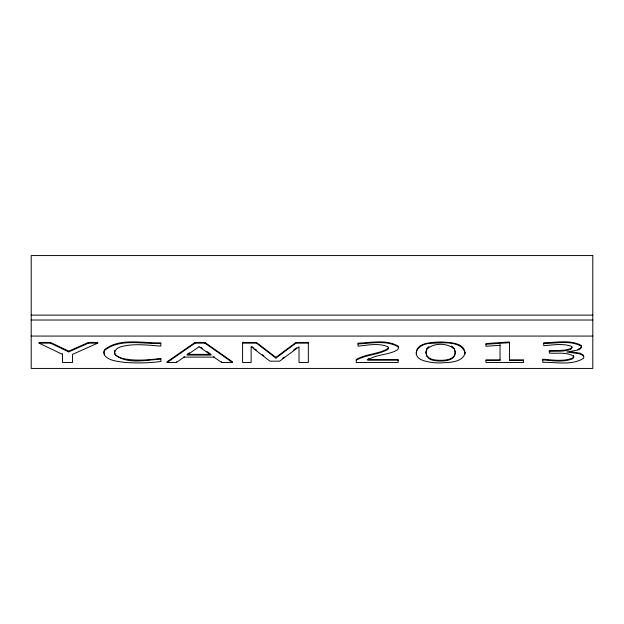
<?xml version="1.0" encoding="UTF-8"?>
<svg xmlns="http://www.w3.org/2000/svg" width="624" height="624" viewBox="0 0 624 624"><rect width="100%" height="100%" fill="white"/><g stroke="black" fill="none" stroke-linecap="round" stroke-linejoin="round"><path stroke-width="0.94" d="M464.771 354.253C466.112 342.451 448.711 342.35 440.567 341.96C432.409 342.35 415.046 342.451 416.356 354.245M114.871 350.314C113.006 356.039 120.705 358.036 124.839 358.901C136.757 361.023 148.964 359.986 160.883 358.418L160.883 361.475C148.543 363.098 136.016 363.355 123.614 362.287C117.023 361.163 108.841 360.89 104.426 355.111L103.873 352.825L104.442 350.548C119.441 338.099 142.865 344.152 160.789 343.52M103.873 352.115L104.442 349.838C119.441 337.381 142.865 343.434 160.789 342.81L160.789 346.094C147.529 345.228 133.77 343.13 120.752 346.85C117.476 347.771 113.225 350.688 114.894 354.604C127.319 364.822 146.141 359.876 160.883 359.128M388.549 347.365L387.902 348.629C378.206 354.299 366.031 353.839 356.257 359.494L356.257 362.466L398.151 362.466L398.151 359.494L367.575 359.494L369.049 358.293M580.577 348.02L581.498 346.437L581.162 345.384C570.063 339.284 555.914 342.794 543.746 342.732L543.746 345.688C552.809 345.064 562.505 343.161 571.28 346.273L572.083 347.568L570.866 349.214C564.073 351.92 556.468 351.016 549.307 351.351M572.083 346.85L570.866 348.504C564.073 351.203 556.468 350.298 549.307 350.641L549.307 353.083C557.201 353.785 566.498 351.718 573.472 356.203L573.799 357.154L572.746 358.706C563.285 362.606 552.677 360.586 542.794 359.923M428.891 346.577L426.832 348.504L425.919 352.084L426.824 355.68L429.53 358.254L431.566 359.151A10.834 2.972 0 0 0 440.372 360.305C446.098 360.344 454.966 359.463 455.255 352.006L454.342 348.457M275.902 357.38L295.971 342.443L308.334 342.443L308.334 362.466L299.013 362.466L299.013 346.757L279.614 361.179L269.958 361.179L251.129 346.718L251.129 362.466L242.572 362.466L242.572 342.443L256.409 342.443L275.902 357.38L275.902 358.098L295.971 343.153L308.334 343.153M282.719 358.153L284.271 357.006M293.576 350.08L296.681 347.779M195.023 342.443L167.115 361.756L167.115 362.466L176.381 362.466L184.135 357.115L213.946 357.115L221.606 362.466L232.393 362.466L232.393 361.756L204.914 342.443L195.023 342.443L195.023 343.153L167.115 362.466M187.785 353.847L189.29 352.81M356.257 360.212C366.031 354.549 378.206 355.009 387.902 349.346L388.549 348.075L387.66 346.632C378.284 342.849 367.739 345.205 358.02 346.156L358.02 343.177C370.991 342.755 386.342 339.113 398.112 346.148L398.486 347.295M577.824 349.354L579.891 348.348M62.548 354.401L39.062 343.153L39.062 342.443L50.474 342.443L68.734 351.164L88.421 342.443L97.687 342.443L97.687 343.153L72.54 354.354L72.54 362.466L62.548 362.466L62.548 353.691M39.062 343.153L50.474 343.153L68.734 351.874L88.421 343.153L97.687 343.153M358.02 343.886C370.991 343.465 386.342 339.83 398.112 346.866L398.486 348.013L397.73 349.651C388.643 355.446 376.381 353.87 367.575 360.212L398.151 360.212M543.746 343.442C555.914 343.512 570.063 340.002 581.162 346.102L581.498 347.147L580.577 348.73L577.824 350.064L566.81 352.006L579.571 353.824L582.761 355.29L583.83 357.115L583.417 358.41C571.584 365.758 556.007 362.045 542.794 362.326L542.794 359.213C552.677 359.876 563.285 361.889 572.746 357.997L573.799 356.444L573.472 355.493M485.971 344.276L509.465 342.677M500.05 345.298L485.971 346.265L485.971 343.567L509.465 341.96L509.465 360.539L523.536 360.539M31.2 315.128L592.8 315.128M31.2 320.026L592.8 320.026M31.2 336.071L592.8 336.071M195.023 343.153L204.914 343.153L232.393 362.466M242.572 343.153L256.409 343.153L275.902 358.098M187.036 354.37L211.045 354.37M500.05 359.822L485.971 359.822L485.971 362.466L523.536 362.466L523.536 359.822L509.465 359.822M485.971 360.539L500.05 360.539L500.05 344.581M569.603 351.562L579.571 353.114L582.761 354.572L583.83 356.405M200.663 347.155L202.262 348.262M207.051 351.593L210.249 353.816M251.885 346.585L253.391 347.74M254.896 348.894L256.402 350.056M262.431 354.682L263.936 355.836M451.581 345.922L453.648 347.825M104.06 352.872L104.426 354.393M295.971 342.443L295.971 343.153M256.409 342.443L256.409 343.153M221.606 361.756L221.606 362.466M213.946 356.405L213.946 357.115M204.914 342.443L204.914 343.153M184.135 356.405L184.135 357.115M176.381 361.756L176.381 362.466M88.421 342.443L88.421 343.153M68.734 351.164L68.734 351.874M50.474 342.443L50.474 343.153M465.192 352.763C462.641 362.95 448.648 362.341 440.279 362.95A19.266 5.288 0 0 1 426.286 361.366C408.985 357.731 416.567 343.567 430.56 343.372C441.238 342.989 460.715 339.986 465.192 352.763M426.832 349.214L425.919 352.802L426.824 356.398L429.53 358.964L431.566 359.861A10.834 2.972 0 0 0 440.372 361.015C446.098 361.054 454.966 360.181 455.255 352.724L454.342 349.167C447.377 342.662 433.758 342.631 426.832 349.214M199.064 346.757L187.036 355.079L211.045 355.079L199.064 346.757M592.8 255.559L31.2 255.559L31.2 368.441L592.8 368.441L592.8 255.559"/></g></svg>
